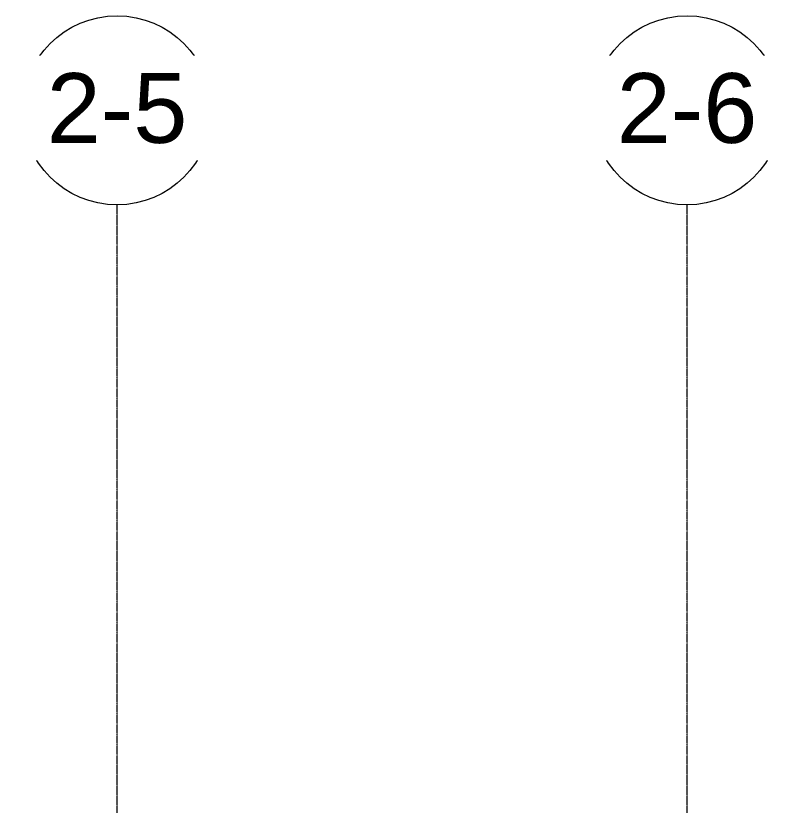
# Model space of a CAD drawing. Header units: inches. Extents: x -23034 to -8288, y -132 to 853.
# Drawn here: x -18301.4 to -17909.1, y 268.9 to 669.8 of the extents above; entities that cross this region are included whole.
import ezdxf

# ---------------------------------------------------------------- set-up
doc = ezdxf.new("R2010")
doc.units = ezdxf.units.IN
doc.header["$MEASUREMENT"] = 0
doc.linetypes.add('Grid Line 1_2_', pattern=[0.875, 0.5, -0.125, 0.125, -0.125])
doc.layers.add('S-GRID', color=1, linetype='Continuous', lineweight=9)
doc.layers.add('S-GRID-IDEN', color=1, linetype='Continuous', lineweight=9)
doc.styles.add('Arial', font='arial.ttf', dxfattribs={"height": 35.407186})

# ---------------------------------------------------------------- blocks, each defined once
blk = doc.blocks.new('Grid - Grid Head - Circle-14747-Section 8')
at = {"layer": 'S-GRID-IDEN'}
blk.add_circle((-23085.89, 621.76), 48, dxfattribs=at)

msp = doc.modelspace()

# ---------------------------------------------------------------- linework, layer by layer
at = {"layer": 'S-GRID', "linetype": 'Grid Line 1_2_'}
for p, q in [((-18249.96786, -132), (-18249.96786, 573.76478)), ((-18249.96786, -132), (-18249.96786, 573.76478)), ((-17960.46786, -132), (-17960.46786, 573.76478)), ((-17960.46786, -132), (-17960.46786, 573.76478))]:
    msp.add_line(p, q, dxfattribs=at)

# ---------------------------------------------------------------- block references
at = {"layer": 'S-GRID-IDEN'}
for p in [(4835.92236, 0), (5125.42236, 0)]:
    msp.add_blockref('Grid - Grid Head - Circle-14747-Section 8', p, dxfattribs=at)

# ---------------------------------------------------------------- next in the draw order: texts
at = {"layer": 'S-GRID-IDEN', "char_height": 35.407186, "width": 85.104, "attachment_point": 2, "line_spacing_factor": 0.938532, "style": 'Arial', "bg_fill": 3, "box_fill_scale": 1.25, "bg_fill_color": 0, "bg_fill_transparency": 0}
for s, insert in [('1-5', (-18249.97709, 640.63852)), ('1-6', (-17960.47709, 640.63852))]:
    msp.add_mtext(s, dxfattribs=dict(at, insert=insert))

# ---------------------------------------------------------------- next in the draw order: block references
at = {"layer": 'S-GRID-IDEN'}
for p in [(4835.92236, 0), (5125.42236, 0)]:
    msp.add_blockref('Grid - Grid Head - Circle-14747-Section 8', p, dxfattribs=at)

# ---------------------------------------------------------------- next in the draw order: texts
at = {"layer": 'S-GRID-IDEN', "char_height": 35.407186, "width": 85.104, "attachment_point": 2, "line_spacing_factor": 0.938532, "style": 'Arial', "bg_fill": 3, "box_fill_scale": 1.25, "bg_fill_color": 0, "bg_fill_transparency": 0}
for s, insert in [('2-5', (-18249.97709, 640.63852)), ('2-6', (-17960.47709, 640.63852))]:
    msp.add_mtext(s, dxfattribs=dict(at, insert=insert))

doc.saveas('drawing.dxf')
